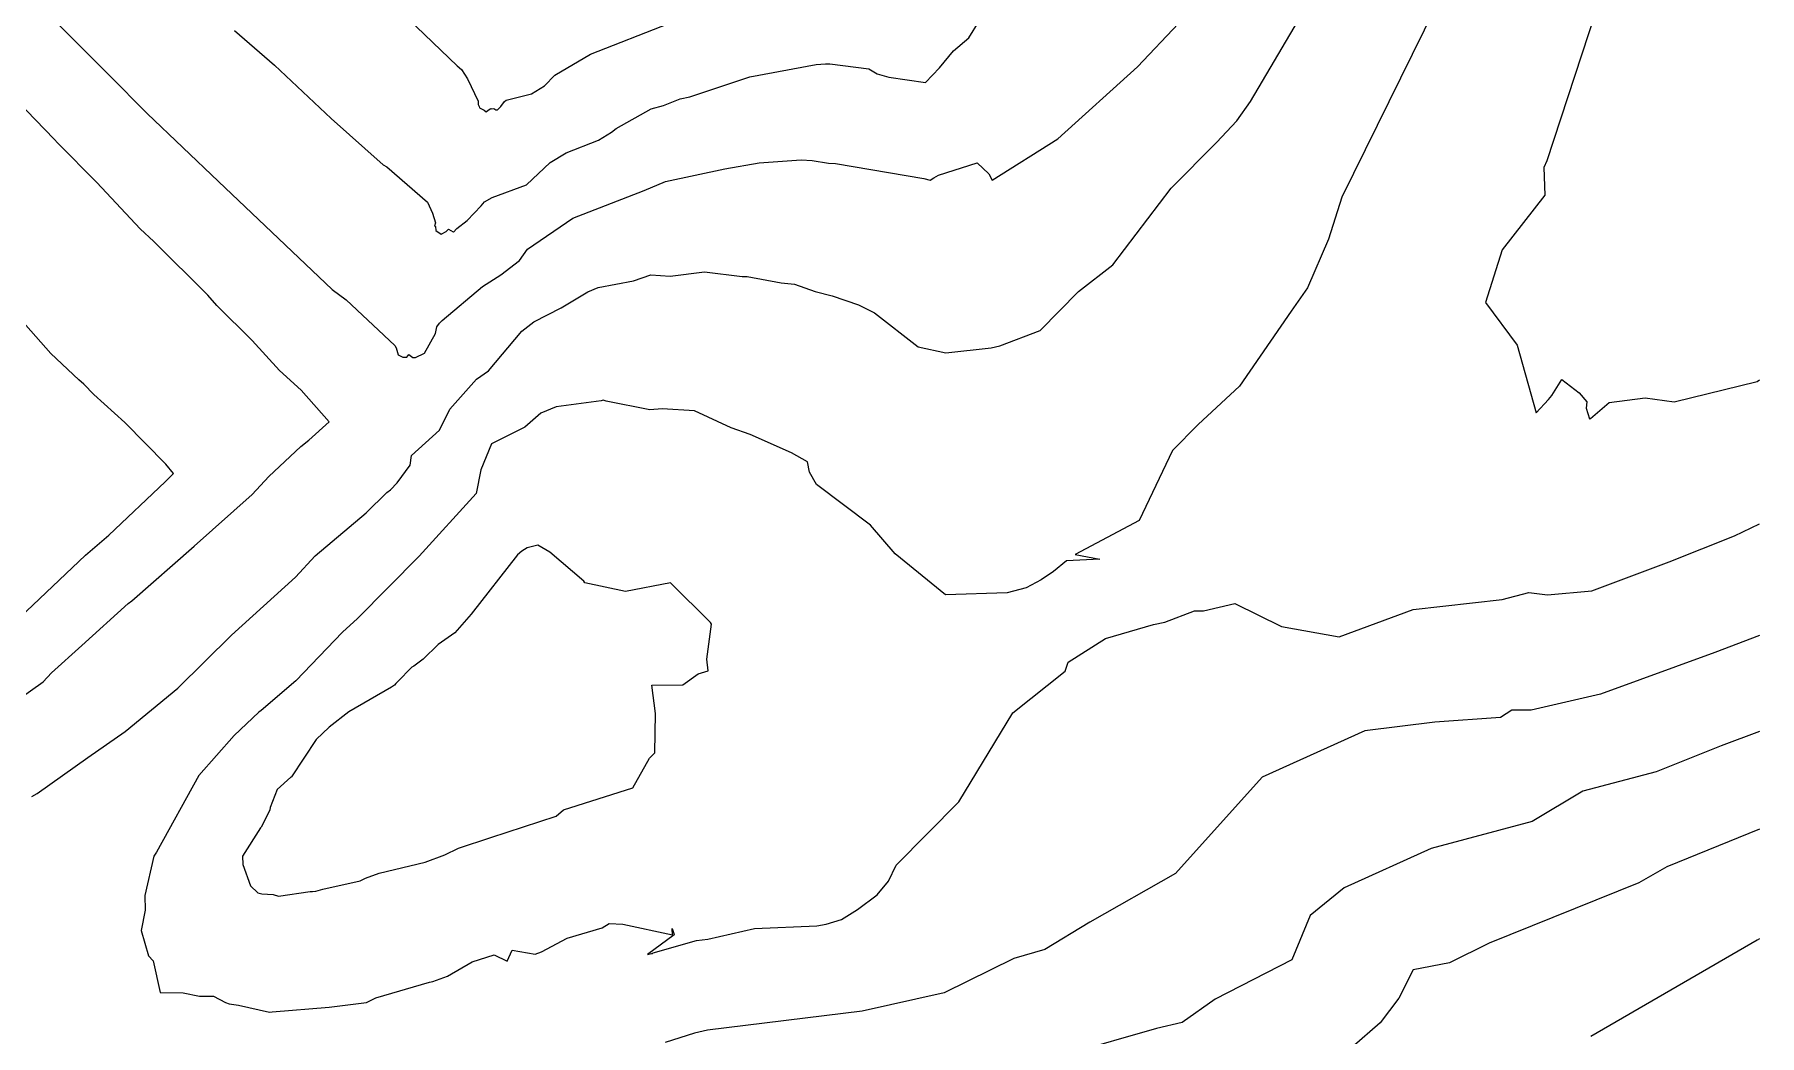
# Model space of a CAD drawing. Header units: metres. Extents: x 809241 to 811075, y 9156873 to 9158251.
# Drawn here: x 810782.7 to 811073.6, y 9157765.2 to 9157934 of the extents above; entities that cross this region are included whole.
import ezdxf

# ---------------------------------------------------------------- set-up
doc = ezdxf.new("R2010")
doc.units = ezdxf.units.M
doc.layers.add('C-TOPO-MAJR', color=9, linetype='Continuous')

msp = doc.modelspace()

# ---------------------------------------------------------------- linework, layer by layer
at = {"layer": 'C-TOPO-MAJR', "color": 9, "linetype": 'Continuous', "lineweight": 5}
for points, elevation in [([(811051.87, 9157955.77), (811037.78, 9157912.71), (811037.26, 9157911.56), (811037.46, 9157906.89), (811030.23, 9157897.69), (811027.44, 9157888.82), (811032.79, 9157881.62), (811035.96, 9157870.2), (811038.08, 9157872.43), (811038.61, 9157873.12), (811040.33, 9157875.8), (811043.25, 9157873.57), (811044.5, 9157872.07), (811044.43, 9157871.01), (811044.95, 9157869.2), (811045.13, 9157869.23), (811048.3, 9157871.93), (811054.38, 9157872.72), (811059.24, 9157872.07), (811073.26, 9157875.51), (811073.65, 9157875.77)], 2500), ([(811021.05, 9157942.81), (811003.18, 9157906.57), (811000.97, 9157899.47), (810997.4, 9157891.29), (810994.66, 9157887.36), (810985.96, 9157874.68), (810978.96, 9157868.25), (810974.63, 9157863.85), (810968.99, 9157852.07), (810958.24, 9157846.32), (810962.39, 9157845.52), (810956.77, 9157845.23), (810954.57, 9157843.45), (810952.48, 9157842.05), (810949.98, 9157840.66), (810946.75, 9157839.83), (810936.36, 9157839.52), (810927.88, 9157846.44), (810923.69, 9157851.24), (810914.62, 9157858.12), (810913.41, 9157860.19), (810913.09, 9157861.92), (810910.37, 9157863.45), (810903.43, 9157866.55), (810900.2, 9157867.65), (810893.99, 9157870.52), (810888.59, 9157870.89), (810886.46, 9157870.71), (810879.12, 9157872.16), (810878.61, 9157872.33), (810878.27, 9157872.24), (810870.7, 9157871.21), (810868.07, 9157870.16), (810865.4, 9157867.8), (810859.79, 9157865), (810857.99, 9157860.58), (810857.2, 9157856.62), (810847.56, 9157846.02), (810837.2, 9157835.54), (810834.65, 9157833.19), (810826.78, 9157824.99), (810820.9, 9157819.98), (810820.53, 9157819.73), (810816.35, 9157815.8), (810810.39, 9157809.04), (810803.28, 9157796.11), (810802.8, 9157795.44), (810801.31, 9157788.78), (810801.38, 9157786.33), (810800.71, 9157782.89), (810801.9, 9157778.62), (810802.7, 9157777.79), (810803.91, 9157772.45), (810807.76, 9157772.37), (810810.55, 9157771.8), (810812.86, 9157771.8), (810814.92, 9157770.74), (810815.53, 9157770.51), (810817.13, 9157770.31), (810822.33, 9157769.1), (810822.81, 9157769.17), (810832.42, 9157769.93), (810832.42, 9157769.93), (810838.68, 9157770.74), (810840.28, 9157771.51), (810849.33, 9157774.19), (810849.87, 9157774.3), (810852.34, 9157775.16), (810856.52, 9157777.6), (810860.24, 9157778.76), (810862.4, 9157777.72), (810863.28, 9157779.58), (810867.13, 9157778.91), (810868.22, 9157779.29), (810872.55, 9157781.62), (810878.45, 9157783.32), (810879.61, 9157784.07), (810881.94, 9157783.97), (810890.29, 9157782.14), (810890.25, 9157783.23), (810890.55, 9157782.4), (810890.59, 9157782.17), (810886.11, 9157778.85), (810886.78, 9157779.02), (810886.91, 9157779.03), (810887.02, 9157779.11), (810894.38, 9157781.19), (810896.25, 9157781.45), (810904.12, 9157783.25), (810914.65, 9157783.68), (810916.25, 9157783.94), (810918.83, 9157784.75), (810921.53, 9157786.41), (810924.83, 9157788.9), (810926.71, 9157791.22), (810928.01, 9157793.93), (810938.58, 9157804.59), (810947.72, 9157819.59), (810956.52, 9157826.62), (810957.03, 9157828.17), (810963.33, 9157832.13), (810971.43, 9157834.5), (810973.36, 9157834.9), (810978.34, 9157836.81), (810979.87, 9157836.83), (810985.17, 9157838.02), (810993.05, 9157834.15), (811002.76, 9157832.41), (811015.22, 9157837.03), (811030.24, 9157838.72), (811034.76, 9157839.92), (811037.87, 9157839.49), (811045.39, 9157840.16), (811058.41, 9157845.06), (811069.44, 9157849.48), (811073.65, 9157851.48)], 2490), ([(810842.98, 9157939.31), (810854.01, 9157928.72), (810854.7, 9157928.13), (810855.72, 9157926.55), (810857.51, 9157922.79), (810857.52, 9157922.23), (810857.7, 9157921.85), (810857.77, 9157921.65), (810858.52, 9157921.26), (810858.9, 9157920.95), (810859.19, 9157921.26), (810859.69, 9157921.54), (810859.82, 9157921.49), (810860.15, 9157921.53), (810860.53, 9157921.31), (810860.81, 9157921.29), (810861.36, 9157921.86), (810861.99, 9157922.74), (810862.27, 9157922.92), (810866.53, 9157924.03), (810868.7, 9157925.37), (810870.47, 9157927.18), (810876.45, 9157930.7), (810889.66, 9157935.85)], 2450), ([(810782.26, 9157805.49), (810783.13, 9157806.01), (810791.67, 9157812.07), (810797.97, 9157816.47), (810806.88, 9157823.79), (810815.91, 9157832.68), (810826.7, 9157842.49), (810830.05, 9157846.11), (810838.64, 9157853.33), (810842.12, 9157856.76), (810842.72, 9157857.23), (810843.87, 9157858.41), (810846.07, 9157861.39), (810846.27, 9157862.99), (810851.02, 9157867.27), (810852.76, 9157870.82), (810857.23, 9157875.91), (810859.29, 9157877.26), (810864.91, 9157884), (810866.92, 9157885.56), (810871.55, 9157887.91), (810876.03, 9157890.62), (810877.78, 9157891.34), (810883.71, 9157892.45), (810886.66, 9157893.49), (810889.94, 9157893.28), (810895.71, 9157893.97), (810902.06, 9157893.19), (810902.89, 9157893.19), (810908.61, 9157892.12), (810910.9, 9157891.9), (810914.38, 9157890.66), (810917.25, 9157889.95), (810921.7, 9157888.43), (810924.36, 9157887.08), (810931.74, 9157881.32), (810936.4, 9157880.35), (810944.06, 9157881.16), (810945.54, 9157881.52), (810952.31, 9157884.08), (810958.81, 9157890.67), (810964.55, 9157895.19), (810974.43, 9157908.11), (810982.06, 9157915.81), (810985.49, 9157919.47), (810987.81, 9157922.71), (810997.2, 9157938.63)], 2480), ([(810785.28, 9157937.18), (810795.21, 9157927.22), (810801.68, 9157920.7), (810813.75, 9157909.21), (810817.09, 9157906.04), (810832.91, 9157891.03), (810835.26, 9157889.25), (810843.49, 9157881.58), (810843.71, 9157881.15), (810844.03, 9157880.01), (810844.82, 9157879.62), (810845.5, 9157879.62), (810845.82, 9157880.05), (810846.49, 9157879.54), (810846.98, 9157879.51), (810848.49, 9157880.26), (810850.31, 9157883.56), (810850.54, 9157884.7), (810851, 9157885.33), (810851.43, 9157885.79), (810858.27, 9157891.49), (810861.37, 9157893.47), (810864.49, 9157895.91), (810865.86, 9157897.83), (810873.5, 9157903.01), (810885.55, 9157907.73), (810889.15, 9157909.23), (810899.16, 9157911.38), (810904.91, 9157912.37), (810912.03, 9157912.9), (810913.87, 9157912.75), (810916.61, 9157912.33), (810917.82, 9157912.28), (810932.68, 9157909.74), (810933.77, 9157909.44), (810934.36, 9157909.86), (810935.18, 9157910.28), (810941.72, 9157912.39), (810943.66, 9157910.54), (810944.2, 9157909.43), (810955.3, 9157916.42), (810968.76, 9157928.55), (810975.63, 9157935.87)], 2470), ([(810816.41, 9157934.7), (810823.17, 9157928.84), (810832.76, 9157919.84), (810841.51, 9157912.05), (810842.12, 9157911.7), (810848.98, 9157905.71), (810849.82, 9157903.86), (810850.31, 9157902.25), (810850.19, 9157901.7), (810850.35, 9157901.61), (810850.37, 9157900.97), (810851.31, 9157900.33), (810852.13, 9157900.77), (810852.51, 9157901.21), (810853.33, 9157900.75), (810853.38, 9157900.7), (810853.92, 9157901.27), (810855.68, 9157902.66), (810858.04, 9157905.11), (810858.57, 9157905.82), (810859.89, 9157906.52), (810865.7, 9157908.67), (810869.69, 9157912.44), (810872.37, 9157914.06), (810877.85, 9157916.19), (810880.01, 9157917.55), (810880.78, 9157918.18), (810886.68, 9157921.5), (810888.8, 9157922.05), (810891.62, 9157923.18), (810893.25, 9157923.53), (810903.33, 9157926.89), (810914.56, 9157928.94), (810916.09, 9157929.08), (810916.85, 9157929.07), (810923.4, 9157928.24), (810923.4, 9157928.24), (810923.42, 9157928.24), (810924.8, 9157927.39), (810926.82, 9157926.81), (810932.96, 9157925.9), (810935.36, 9157928.39), (810937.71, 9157931.25), (810940.26, 9157933.47), (810942.04, 9157936.27)], 2460), ([(810778.17, 9157820.58), (810784.14, 9157824.82), (810785.56, 9157826.34), (810790.67, 9157830.98), (810798.49, 9157838.03), (810799.13, 9157838.51), (810809.61, 9157847.71), (810819.4, 9157856.43), (810822.24, 9157859.47), (810827.62, 9157864.51), (810828.99, 9157865.59), (810832.37, 9157868.69), (810827.67, 9157874.01), (810824.01, 9157877.36), (810819.43, 9157882.42), (810813.43, 9157888.33), (810811.93, 9157890.05), (810802.82, 9157899.09), (810800.51, 9157901.22), (810793.23, 9157909.03), (810786.61, 9157915.66), (810786.03, 9157916.36), (810779.79, 9157922.85)], 2470), ([(810780.22, 9157835.71), (810791.3, 9157846.2), (810795.26, 9157849.59), (810804.74, 9157858.56), (810806.16, 9157859.98), (810804.86, 9157861.53), (810797.92, 9157868.6), (810792.7, 9157873.29), (810791, 9157875.06), (810790.17, 9157875.76), (810785.45, 9157880.2), (810780.41, 9157885.92)], 2460), ([(811073.65, 9157832.62), (811066.09, 9157829.79), (811046.83, 9157822.73), (811035.14, 9157820.04), (811031.87, 9157820.07), (811029.98, 9157818.79), (811018.86, 9157818.04), (811007.07, 9157816.55), (810989.75, 9157808.75), (810975.14, 9157792.48), (810960.71, 9157784.28), (810953.1, 9157779.68), (810947.89, 9157778.18), (810936.1, 9157772.39), (810922.32, 9157769.26), (810896.22, 9157766.07), (810894.03, 9157765.56), (810889.07, 9157764)], 2480), ([(811073.65, 9157816.44), (811067.2, 9157814.06), (811056.19, 9157809.67), (811043.83, 9157806.38), (811035.33, 9157801.26), (811018.27, 9157796.73), (811003.57, 9157790.07), (810997.84, 9157785.43), (810994.77, 9157777.92), (810981.84, 9157771.33), (810976.25, 9157767.39), (810971.95, 9157766.37), (810957.06, 9157762.08)], 2470), ([(811073.65, 9157799.97), (811058, 9157793.65), (811053.32, 9157790.94), (811028.03, 9157780.77), (811021.36, 9157777.44), (811015.23, 9157776.23), (811012.82, 9157771.48), (811009.64, 9157767.33), (811004.91, 9157763.18)], 2460), ([(811073.65, 9157781.46), (811073.27, 9157781.27), (811045.22, 9157765.02)], 2450)]:
    msp.add_lwpolyline(points, dxfattribs=dict(at, elevation=elevation))
at = {"layer": 'C-TOPO-MAJR', "color": 9, "linetype": 'Continuous', "lineweight": 5, "elevation": 2500}
msp.add_lwpolyline([(810875.52, 9157841.54), (810875.35, 9157841.83), (810869.59, 9157846.72), (810867.59, 9157847.86), (810865.82, 9157847.42), (810864.88, 9157846.85), (810864.18, 9157846.24), (810856.37, 9157836.26), (810853.62, 9157833.12), (810850.8, 9157831.1), (810848.25, 9157828.63), (810846.67, 9157827.46), (810846.32, 9157827.31), (810843.91, 9157824.81), (810843.62, 9157824.56), (810843.39, 9157824.28), (810842.92, 9157823.94), (810835.73, 9157819.78), (810832.41, 9157817.16), (810830.18, 9157815.12), (810826.07, 9157808.81), (810826.02, 9157808.76), (810825.95, 9157808.75), (810823.6, 9157806.67), (810822.43, 9157803.61), (810822.4, 9157803.26), (810822.34, 9157803.1), (810820.94, 9157800.31), (810820.83, 9157800.2), (810817.79, 9157795.44), (810817.86, 9157794.03), (810819.13, 9157790.41), (810820.38, 9157789.26), (810821.04, 9157789.05), (810822.93, 9157788.97), (810823.85, 9157788.7), (810829.17, 9157789.47), (810829.58, 9157789.45), (810830.15, 9157789.52), (810831.35, 9157789.88), (810837.63, 9157791.27), (810838.55, 9157791.7), (810840.82, 9157792.54), (810848.57, 9157794.44), (810851.88, 9157795.67), (810854.2, 9157796.77), (810859.66, 9157798.55), (810870.69, 9157802.2), (810871.91, 9157803.22), (810883.61, 9157806.96), (810886.45, 9157811.95), (810887.35, 9157812.86), (810887.43, 9157819.5), (810886.81, 9157824.25), (810892.07, 9157824.35), (810894.63, 9157826.2), (810896.31, 9157826.71), (810896.08, 9157828.66), (810896.87, 9157834.53), (810896.71, 9157834.86), (810889.99, 9157841.51), (810882.4, 9157840.07), (810875.52, 9157841.54)], close=True, dxfattribs=at)

doc.saveas('drawing.dxf')
